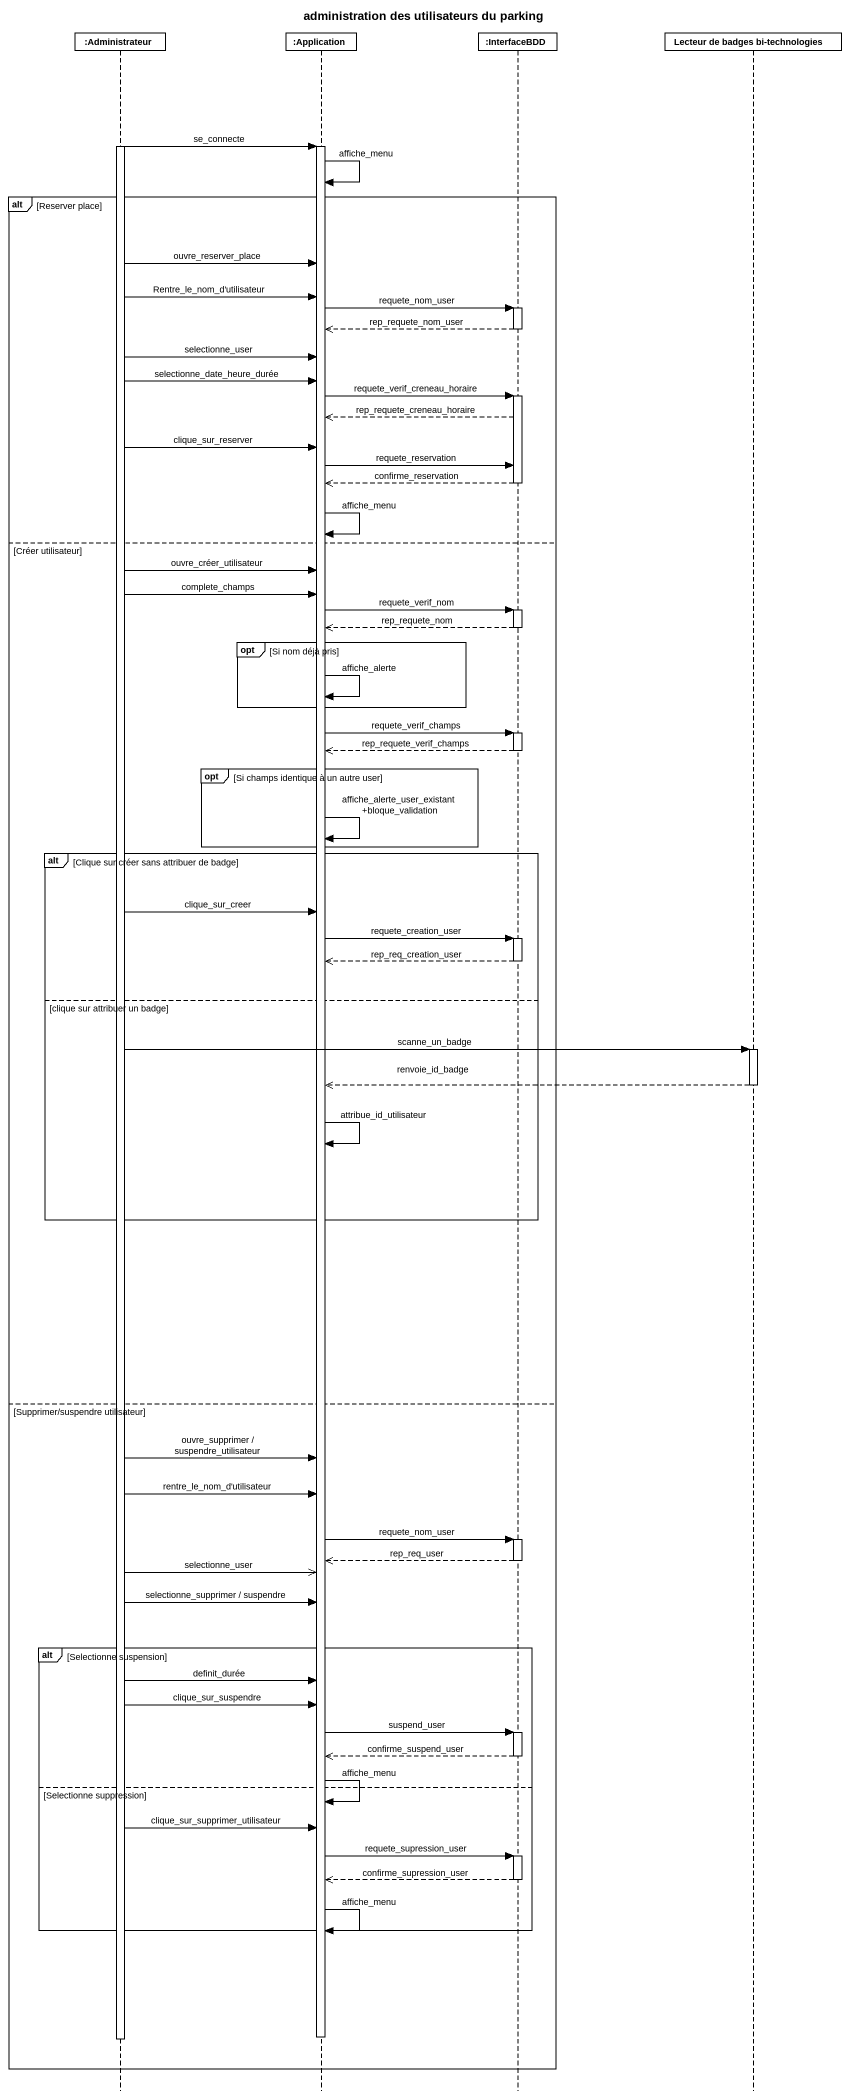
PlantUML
@startuml
title administration des utilisateurs du parking
hide footbox
participant ":Administrateur" as Administrateur
participant ":Application" as Application
participant ":InterfaceBDD" as InterfaceBDD
participant "Lecteur de badges bi-technologies" as Lecteur_de_badges_bi

activate Administrateur
Administrateur -> Application : se_connecte
activate Application
Application -> Application : affiche_menu
alt Reserver place
  Administrateur -> Application : ouvre_reserver_place
  Administrateur -> Application : Rentre_le_nom_d'utilisateur
  Application -> InterfaceBDD : requete_nom_user
  activate InterfaceBDD
  InterfaceBDD -->> Application : rep_requete_nom_user
  deactivate InterfaceBDD
  Administrateur -> Application : selectionne_user
  Administrateur -> Application : selectionne_date_heure_durée
  Application -> InterfaceBDD : requete_verif_creneau_horaire
  activate InterfaceBDD
  InterfaceBDD -->> Application : rep_requete_creneau_horaire
  Administrateur -> Application : clique_sur_reserver
  Application -> InterfaceBDD : requete_reservation
  InterfaceBDD -->> Application : confirme_reservation
  deactivate InterfaceBDD
  Application -> Application : affiche_menu
else Créer utilisateur
  Administrateur -> Application : ouvre_créer_utilisateur
  Administrateur -> Application : complete_champs
  Application -> InterfaceBDD : requete_verif_nom
  activate InterfaceBDD
  InterfaceBDD -->> Application : rep_requete_nom
  deactivate InterfaceBDD
  opt Si nom déjà pris
    Application -> Application : affiche_alerte
  end
  Application -> InterfaceBDD : requete_verif_champs
  activate InterfaceBDD
  InterfaceBDD -->> Application : rep_requete_verif_champs
  deactivate InterfaceBDD
  opt Si champs identique à un autre user
    Application -> Application : affiche_alerte_user_existant +bloque_validation
  end
  alt Clique sur créer sans attribuer de badge
    Administrateur -> Application : clique_sur_creer
    Application -> InterfaceBDD : requete_creation_user
    activate InterfaceBDD
    InterfaceBDD -->> Application : rep_req_creation_user
    deactivate InterfaceBDD
  else clique sur attribuer un badge
    Administrateur -> Lecteur_de_badges_bi : scanne_un_badge
    activate Lecteur_de_badges_bi
    Lecteur_de_badges_bi -->> Application : renvoie_id_badge
    deactivate Lecteur_de_badges_bi
    Application -> Application : attribue_id_utilisateur
  end
else Supprimer/suspendre utilisateur
  Administrateur -> Application : ouvre_supprimer / suspendre_utilisateur
  Administrateur -> Application : rentre_le_nom_d'utilisateur
  Application -> InterfaceBDD : requete_nom_user
  activate InterfaceBDD
  InterfaceBDD -->> Application : rep_req_user
  deactivate InterfaceBDD
  Administrateur ->> Application : selectionne_user
  Administrateur -> Application : selectionne_supprimer / suspendre
  alt Selectionne suspension
    Administrateur -> Application : definit_durée
    Administrateur -> Application : clique_sur_suspendre
    Application -> InterfaceBDD : suspend_user
    activate InterfaceBDD
    InterfaceBDD -->> Application : confirme_suspend_user
    deactivate InterfaceBDD
  else Selectionne suppression
    Application -> Application : affiche_menu
    Administrateur -> Application : clique_sur_supprimer_utilisateur
    Application -> InterfaceBDD : requete_supression_user
    activate InterfaceBDD
    InterfaceBDD -->> Application : confirme_supression_user
    deactivate InterfaceBDD
    Application -> Application : affiche_menu
  end
  deactivate Application
  deactivate Administrateur
end
@enduml
